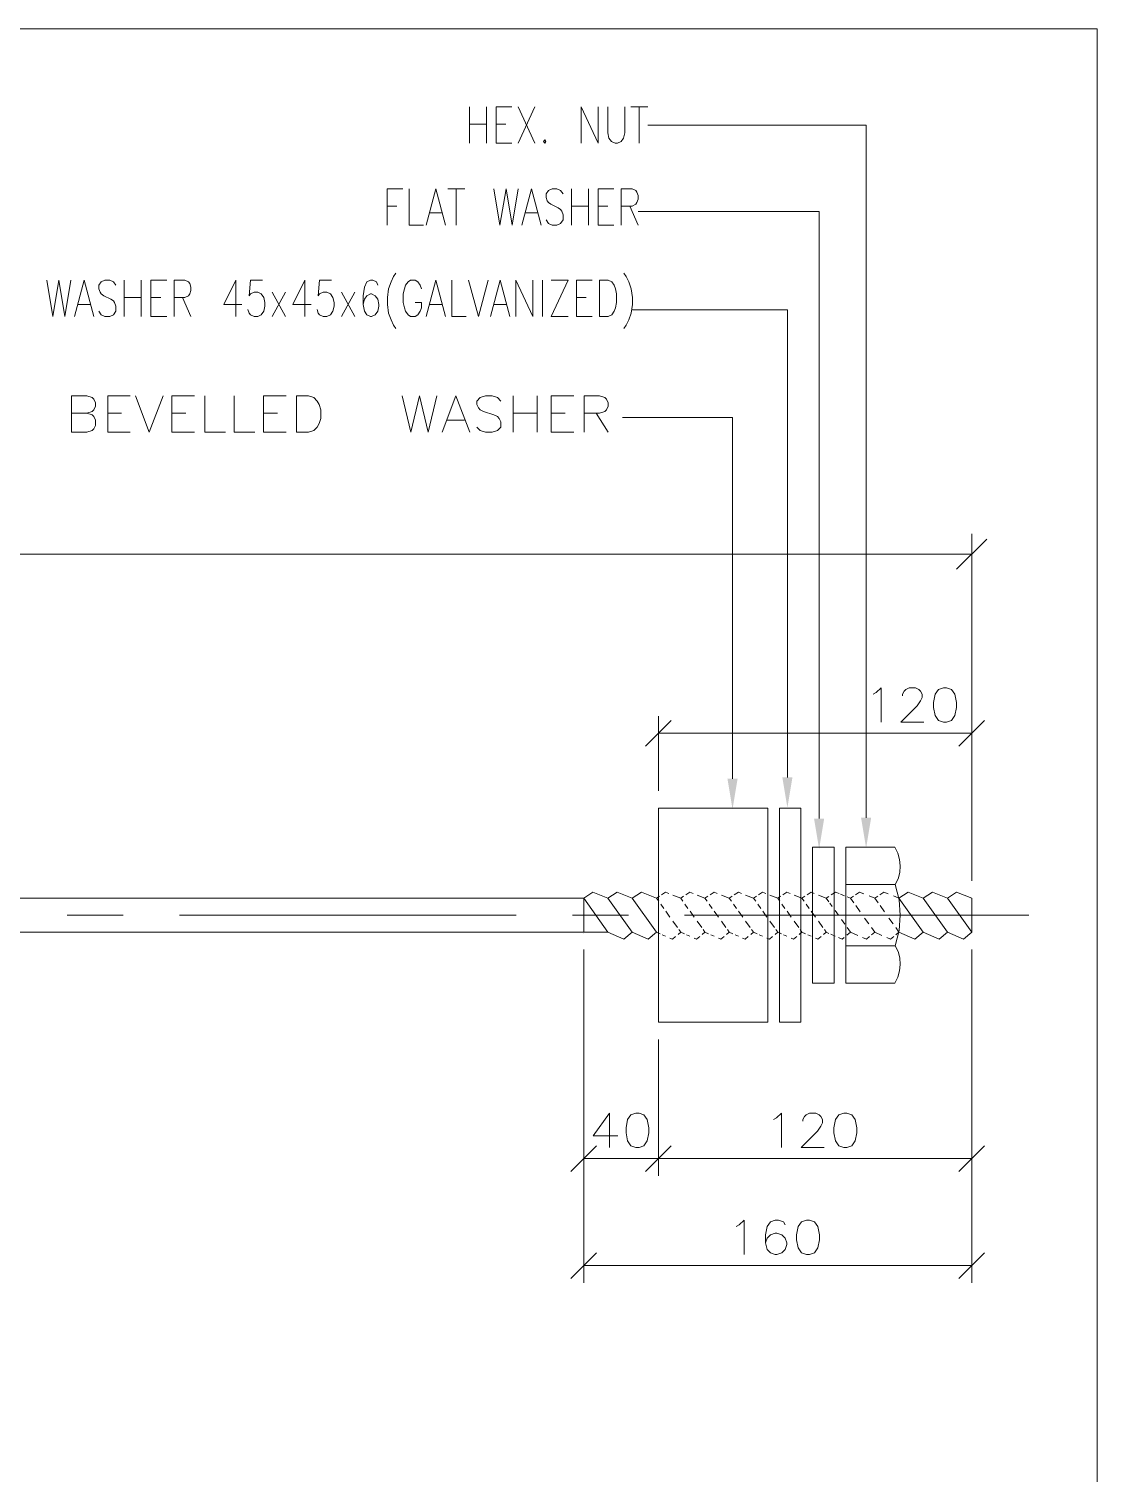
# Model space of a CAD drawing. Header units: millimetres. Extents: x 2 to 579, y 1 to 405.
# Drawn here: x 266.3 to 313.9, y 133.6 to 197.9 of the extents above; entities that cross this region are included whole.
import ezdxf

# ---------------------------------------------------------------- set-up
doc = ezdxf.new("R2010")
doc.units = ezdxf.units.MM
doc.linetypes.add('XKITLINE00', pattern=[0])
doc.layers.add('GraphicObject', color=6, linetype='Continuous', lineweight=0)
doc.layers.add('LinkedObject', color=7, linetype='Continuous', lineweight=0)

# ---------------------------------------------------------------- blocks, each defined once
blk = doc.blocks.new('*A3')
at = {"layer": 'GraphicObject', "color": 3, "linetype": 'XKITLINE00', "lineweight": 0}
for p, q in [((313.865, 197.88), (179.305, 197.88)), ((313.865, 58.928), (313.865, 197.88))]:
    blk.add_line(p, q, dxfattribs=at)
blk = doc.blocks.new('*A4')
at = {"layer": 'LinkedObject'}
for points in [[(297.852, 164.493), (297.627, 163.143), (297.402, 164.493)], [(300.295, 164.554), (300.07, 163.204), (299.845, 164.554)], [(301.709, 162.715), (301.484, 161.365), (301.259, 162.715)], [(303.802, 162.755), (303.577, 161.405), (303.352, 162.755)]]:
    blk.add_hatch(color=1, dxfattribs=at).paths.add_polyline_path(points, flags=17)
at = {"layer": 'LinkedObject', "color": 2, "linetype": 'XKITLINE00', "lineweight": 0}
for p, q in [((285.914, 194.406), (285.914, 192.786)), ((286.67, 194.406), (286.67, 192.786)), ((287.102, 192.786), (287.102, 194.406)), ((287.102, 194.406), (287.804, 194.406)), ((288.83, 194.406), (288.074, 192.786)), ((288.074, 194.406), (288.83, 192.786)), ((290.882, 192.786), (290.882, 194.406)), ((290.882, 194.406), (291.638, 192.786)), ((291.638, 192.786), (291.638, 194.406)), ((292.07, 194.406), (292.07, 193.249)), ((292.826, 193.249), (292.826, 194.406)), ((293.096, 194.406), (293.852, 194.406)), ((293.474, 194.406), (293.474, 192.786)), ((285.914, 193.635), (286.67, 193.635)), ((287.102, 193.635), (287.534, 193.635)), ((289.262, 192.941), (289.208, 192.864)), ((289.316, 192.864), (289.262, 192.941)), ((292.07, 193.249), (292.124, 193.018)), ((292.124, 193.018), (292.232, 192.864)), ((292.664, 192.864), (292.772, 193.018)), ((292.772, 193.018), (292.826, 193.249)), ((287.804, 192.786), (287.102, 192.786)), ((289.208, 192.864), (289.262, 192.786)), ((289.262, 192.786), (289.316, 192.864)), ((292.232, 192.864), (292.394, 192.786)), ((292.394, 192.786), (292.502, 192.786)), ((292.502, 192.786), (292.664, 192.864)), ((282.248, 189.145), (282.248, 190.765)), ((282.248, 190.765), (282.95, 190.765)), ((283.22, 190.765), (283.22, 189.145)), ((283.976, 189.145), (284.408, 190.765)), ((284.408, 190.765), (284.84, 189.145)), ((284.948, 190.765), (285.704, 190.765)), ((285.326, 190.765), (285.326, 189.145)), ((287, 190.765), (287.27, 189.145)), ((287.27, 189.145), (287.54, 190.765)), ((287.54, 190.765), (287.81, 189.145)), ((287.81, 189.145), (288.08, 190.765)), ((288.242, 189.145), (288.674, 190.765)), ((288.674, 190.765), (289.106, 189.145)), ((289.322, 190.534), (289.43, 190.688)), ((289.322, 190.379), (289.322, 190.534)), ((289.376, 190.225), (289.322, 190.379)), ((289.43, 190.688), (289.592, 190.765)), ((289.592, 190.765), (289.808, 190.765)), ((289.808, 190.765), (289.97, 190.688)), ((289.97, 190.688), (290.078, 190.534)), ((290.456, 190.765), (290.456, 189.145)), ((291.212, 190.765), (291.212, 189.145)), ((291.644, 189.145), (291.644, 190.765)), ((291.644, 190.765), (292.346, 190.765)), ((292.67, 189.145), (292.67, 190.765)), ((292.67, 190.765), (293.156, 190.765)), ((293.156, 190.765), (293.318, 190.688)), ((293.318, 190.688), (293.372, 190.611)), ((293.372, 190.611), (293.426, 190.456)), ((293.426, 190.456), (293.426, 190.302)), ((282.248, 189.994), (282.68, 189.994)), ((289.43, 190.148), (289.376, 190.225)), ((289.538, 190.071), (289.43, 190.148)), ((289.862, 189.916), (289.538, 190.071)), ((289.97, 189.839), (289.862, 189.916)), ((290.024, 189.762), (289.97, 189.839)), ((290.078, 189.608), (290.024, 189.762)), ((290.456, 189.994), (291.212, 189.994)), ((291.644, 189.994), (292.076, 189.994)), ((293.156, 189.994), (292.67, 189.994)), ((293.048, 189.994), (293.426, 189.145)), ((293.318, 190.071), (293.156, 189.994)), ((293.372, 190.148), (293.318, 190.071)), ((293.426, 190.302), (293.372, 190.148)), ((283.22, 189.145), (283.868, 189.145)), ((284.138, 189.685), (284.678, 189.685)), ((288.404, 189.685), (288.944, 189.685)), ((289.322, 189.376), (289.43, 189.222)), ((289.43, 189.222), (289.592, 189.145)), ((289.592, 189.145), (289.808, 189.145)), ((289.808, 189.145), (289.97, 189.222)), ((289.97, 189.222), (290.078, 189.376)), ((290.078, 189.376), (290.078, 189.608)), ((292.346, 189.145), (291.644, 189.145)), ((267.083, 186.695), (267.353, 185.075)), ((267.353, 185.075), (267.623, 186.695)), ((267.623, 186.695), (267.893, 185.075)), ((267.893, 185.075), (268.163, 186.695)), ((268.325, 185.075), (268.757, 186.695)), ((268.757, 186.695), (269.189, 185.075)), ((269.405, 186.464), (269.513, 186.618)), ((269.513, 186.618), (269.675, 186.695)), ((269.675, 186.695), (269.891, 186.695)), ((269.891, 186.695), (270.053, 186.618)), ((270.053, 186.618), (270.161, 186.464)), ((270.539, 186.695), (270.539, 185.075)), ((271.295, 186.695), (271.295, 185.075)), ((271.727, 185.075), (271.727, 186.695)), ((271.727, 186.695), (272.429, 186.695)), ((272.753, 185.075), (272.753, 186.695)), ((272.753, 186.695), (273.239, 186.695)), ((273.239, 186.695), (273.401, 186.618)), ((273.401, 186.618), (273.455, 186.541)), ((273.455, 186.541), (273.509, 186.387)), ((275.507, 186.695), (274.967, 185.615)), ((275.507, 185.075), (275.507, 186.695)), ((276.101, 186.001), (276.155, 186.695)), ((276.155, 186.695), (276.695, 186.695)), ((278.585, 186.695), (278.045, 185.615)), ((278.585, 185.075), (278.585, 186.695)), ((279.179, 186.001), (279.233, 186.695)), ((279.233, 186.695), (279.773, 186.695)), ((281.339, 186.618), (281.231, 186.387)), ((281.501, 186.695), (281.339, 186.618)), ((281.609, 186.695), (281.501, 186.695)), ((281.771, 186.618), (281.609, 186.695)), ((281.825, 186.464), (281.771, 186.618)), ((282.311, 186.309), (282.419, 186.618)), ((282.419, 186.618), (282.527, 186.849)), ((282.527, 186.849), (282.635, 187.004)), ((283.175, 186.618), (283.067, 186.464)), ((283.283, 186.695), (283.175, 186.618)), ((283.499, 186.695), (283.283, 186.695)), ((283.607, 186.618), (283.499, 186.695)), ((283.715, 186.464), (283.607, 186.618)), ((283.985, 185.075), (284.417, 186.695)), ((284.417, 186.695), (284.849, 185.075)), ((285.119, 186.695), (285.119, 185.075)), ((285.875, 186.695), (286.307, 185.075)), ((286.307, 185.075), (286.739, 186.695)), ((286.847, 185.075), (287.279, 186.695)), ((287.279, 186.695), (287.711, 185.075)), ((287.981, 185.075), (287.981, 186.695)), ((287.981, 186.695), (288.737, 185.075)), ((288.737, 185.075), (288.737, 186.695)), ((289.169, 186.695), (289.169, 185.075)), ((289.547, 186.695), (290.303, 186.695)), ((290.303, 186.695), (289.547, 185.075)), ((290.681, 185.075), (290.681, 186.695)), ((290.681, 186.695), (291.383, 186.695)), ((291.707, 185.075), (291.707, 186.695)), ((291.707, 186.695), (292.085, 186.695)), ((292.085, 186.695), (292.247, 186.618)), ((292.247, 186.618), (292.355, 186.464)), ((292.895, 186.849), (292.787, 187.004)), ((293.003, 186.618), (292.895, 186.849)), ((293.111, 186.309), (293.003, 186.618)), ((269.405, 186.309), (269.405, 186.464)), ((269.459, 186.155), (269.405, 186.309)), ((269.513, 186.078), (269.459, 186.155)), ((269.621, 186.001), (269.513, 186.078)), ((269.945, 185.847), (269.621, 186.001)), ((270.053, 185.769), (269.945, 185.847)), ((270.539, 185.924), (271.295, 185.924)), ((271.727, 185.924), (272.159, 185.924)), ((273.239, 185.924), (272.753, 185.924)), ((273.131, 185.924), (273.509, 185.075)), ((273.401, 186.001), (273.239, 185.924)), ((273.455, 186.078), (273.401, 186.001)), ((273.509, 186.232), (273.455, 186.078)), ((273.509, 186.387), (273.509, 186.232)), ((276.155, 186.078), (276.101, 186.001)), ((276.317, 186.155), (276.155, 186.078)), ((276.479, 186.155), (276.317, 186.155)), ((276.641, 186.078), (276.479, 186.155)), ((276.749, 185.924), (276.641, 186.078)), ((276.803, 185.692), (276.749, 185.924)), ((277.721, 186.155), (277.127, 185.075)), ((277.127, 186.155), (277.721, 185.075)), ((279.233, 186.078), (279.179, 186.001)), ((279.395, 186.155), (279.233, 186.078)), ((279.557, 186.155), (279.395, 186.155)), ((279.719, 186.078), (279.557, 186.155)), ((279.827, 185.924), (279.719, 186.078)), ((279.881, 185.692), (279.827, 185.924)), ((280.799, 186.155), (280.205, 185.075)), ((280.205, 186.155), (280.799, 185.075)), ((281.231, 186.387), (281.177, 186.001)), ((281.177, 186.001), (281.177, 185.615)), ((281.231, 185.847), (281.177, 185.615)), ((281.339, 186.001), (281.231, 185.847)), ((281.501, 186.078), (281.339, 186.001)), ((281.555, 186.078), (281.501, 186.078)), ((281.717, 186.001), (281.555, 186.078)), ((281.825, 185.847), (281.717, 186.001)), ((281.879, 185.615), (281.825, 185.847)), ((282.257, 185.924), (282.311, 186.309)), ((282.257, 185.615), (282.257, 185.924)), ((283.013, 186.309), (282.959, 186.078)), ((282.959, 186.078), (282.959, 185.692)), ((283.067, 186.464), (283.013, 186.309)), ((283.769, 186.309), (283.715, 186.464)), ((290.681, 185.924), (291.113, 185.924)), ((292.355, 186.464), (292.409, 186.309)), ((292.409, 186.309), (292.463, 186.078)), ((292.463, 186.078), (292.463, 185.692)), ((293.165, 185.924), (293.111, 186.309)), ((293.165, 185.615), (293.165, 185.924)), ((268.487, 185.615), (269.027, 185.615)), ((269.405, 185.307), (269.513, 185.152)), ((270.107, 185.692), (270.053, 185.769)), ((270.053, 185.152), (270.161, 185.307)), ((270.161, 185.538), (270.107, 185.692)), ((270.161, 185.307), (270.161, 185.538)), ((274.967, 185.615), (275.777, 185.615)), ((276.047, 185.384), (276.101, 185.229)), ((276.101, 185.229), (276.155, 185.152)), ((276.641, 185.152), (276.749, 185.307)), ((276.749, 185.307), (276.803, 185.538)), ((276.803, 185.538), (276.803, 185.692)), ((278.045, 185.615), (278.855, 185.615)), ((279.125, 185.384), (279.179, 185.229)), ((279.179, 185.229), (279.233, 185.152)), ((279.719, 185.152), (279.827, 185.307)), ((279.827, 185.307), (279.881, 185.538)), ((279.881, 185.538), (279.881, 185.692)), ((281.177, 185.615), (281.231, 185.307)), ((281.231, 185.307), (281.339, 185.152)), ((281.717, 185.152), (281.825, 185.307)), ((281.825, 185.307), (281.879, 185.538)), ((281.879, 185.538), (281.879, 185.615)), ((282.311, 185.229), (282.257, 185.615)), ((282.419, 184.921), (282.311, 185.229)), ((282.959, 185.692), (283.013, 185.461)), ((283.013, 185.461), (283.067, 185.307)), ((283.067, 185.307), (283.175, 185.152)), ((283.769, 185.692), (283.499, 185.692)), ((283.607, 185.152), (283.715, 185.307)), ((283.715, 185.307), (283.769, 185.461)), ((283.769, 185.461), (283.769, 185.692)), ((284.147, 185.615), (284.687, 185.615)), ((287.009, 185.615), (287.549, 185.615)), ((292.355, 185.307), (292.247, 185.152)), ((292.409, 185.461), (292.355, 185.307)), ((292.463, 185.692), (292.409, 185.461)), ((293.003, 184.921), (293.111, 185.229)), ((293.111, 185.229), (293.165, 185.615)), ((269.513, 185.152), (269.675, 185.075)), ((269.675, 185.075), (269.891, 185.075)), ((269.891, 185.075), (270.053, 185.152)), ((272.429, 185.075), (271.727, 185.075)), ((276.155, 185.152), (276.317, 185.075)), ((276.317, 185.075), (276.479, 185.075)), ((276.479, 185.075), (276.641, 185.152)), ((279.233, 185.152), (279.395, 185.075)), ((279.395, 185.075), (279.557, 185.075)), ((279.557, 185.075), (279.719, 185.152)), ((281.339, 185.152), (281.501, 185.075)), ((281.501, 185.075), (281.555, 185.075)), ((281.555, 185.075), (281.717, 185.152)), ((282.527, 184.689), (282.419, 184.921)), ((282.635, 184.535), (282.527, 184.689)), ((283.175, 185.152), (283.283, 185.075)), ((283.283, 185.075), (283.499, 185.075)), ((283.499, 185.075), (283.607, 185.152)), ((285.119, 185.075), (285.767, 185.075)), ((289.547, 185.075), (290.303, 185.075)), ((291.383, 185.075), (290.681, 185.075)), ((292.085, 185.075), (291.707, 185.075)), ((292.247, 185.152), (292.085, 185.075)), ((292.787, 184.535), (292.895, 184.689)), ((292.895, 184.689), (293.003, 184.921)), ((268.181, 179.92), (268.181, 181.54)), ((268.181, 181.54), (268.876, 181.54)), ((268.876, 181.54), (269.107, 181.463)), ((269.107, 181.463), (269.184, 181.386)), ((269.184, 181.386), (269.261, 181.231)), ((269.801, 179.92), (269.801, 181.54)), ((269.801, 181.54), (270.804, 181.54)), ((271.036, 181.54), (271.653, 179.92)), ((271.653, 179.92), (272.27, 181.54)), ((272.656, 179.92), (272.656, 181.54)), ((272.656, 181.54), (273.659, 181.54)), ((274.121, 181.54), (274.121, 179.92)), ((275.433, 181.54), (275.433, 179.92)), ((276.744, 179.92), (276.744, 181.54)), ((276.744, 181.54), (277.747, 181.54)), ((278.21, 179.92), (278.21, 181.54)), ((278.21, 181.54), (278.75, 181.54)), ((278.75, 181.54), (278.981, 181.463)), ((278.981, 181.463), (279.136, 181.308)), ((282.916, 181.54), (283.301, 179.92)), ((283.301, 179.92), (283.687, 181.54)), ((283.687, 181.54), (284.073, 179.92)), ((284.073, 179.92), (284.459, 181.54)), ((284.69, 179.92), (285.307, 181.54)), ((285.307, 181.54), (285.924, 179.92)), ((286.233, 181.308), (286.387, 181.463)), ((286.387, 181.463), (286.619, 181.54)), ((286.619, 181.54), (286.927, 181.54)), ((286.927, 181.54), (287.159, 181.463)), ((287.159, 181.463), (287.313, 181.308)), ((287.853, 181.54), (287.853, 179.92)), ((288.933, 181.54), (288.933, 179.92)), ((289.55, 179.92), (289.55, 181.54)), ((289.55, 181.54), (290.553, 181.54)), ((291.016, 179.92), (291.016, 181.54)), ((291.016, 181.54), (291.71, 181.54)), ((291.71, 181.54), (291.941, 181.463)), ((291.941, 181.463), (292.019, 181.386)), ((292.019, 181.386), (292.096, 181.231)), ((268.876, 180.768), (268.181, 180.768)), ((268.181, 180.768), (268.876, 180.768)), ((269.107, 180.846), (268.876, 180.768)), ((268.876, 180.768), (269.107, 180.691)), ((269.184, 180.923), (269.107, 180.846)), ((269.261, 181.077), (269.184, 180.923)), ((269.261, 181.231), (269.261, 181.077)), ((269.801, 180.768), (270.419, 180.768)), ((272.656, 180.768), (273.273, 180.768)), ((276.744, 180.768), (277.361, 180.768)), ((279.136, 181.308), (279.213, 181.154)), ((279.213, 181.154), (279.29, 180.923)), ((279.29, 180.923), (279.29, 180.537)), ((286.233, 181.154), (286.233, 181.308)), ((286.31, 181), (286.233, 181.154)), ((286.387, 180.923), (286.31, 181)), ((286.541, 180.846), (286.387, 180.923)), ((287.004, 180.691), (286.541, 180.846)), ((287.853, 180.768), (288.933, 180.768)), ((289.55, 180.768), (290.167, 180.768)), ((291.71, 180.768), (291.016, 180.768)), ((291.556, 180.768), (292.096, 179.92)), ((291.941, 180.846), (291.71, 180.768)), ((292.019, 180.923), (291.941, 180.846)), ((292.096, 181.077), (292.019, 180.923)), ((292.096, 181.231), (292.096, 181.077)), ((269.107, 180.691), (269.184, 180.614)), ((269.184, 180.074), (269.107, 179.997)), ((269.184, 180.614), (269.261, 180.46)), ((269.261, 180.228), (269.184, 180.074)), ((269.261, 180.46), (269.261, 180.228)), ((279.136, 180.151), (278.981, 179.997)), ((279.213, 180.306), (279.136, 180.151)), ((279.29, 180.537), (279.213, 180.306)), ((284.921, 180.46), (285.693, 180.46)), ((286.233, 180.151), (286.387, 179.997)), ((287.159, 180.614), (287.004, 180.691)), ((287.236, 180.537), (287.159, 180.614)), ((287.159, 179.997), (287.313, 180.151)), ((287.313, 180.383), (287.236, 180.537)), ((287.313, 180.151), (287.313, 180.383)), ((268.876, 179.92), (268.181, 179.92)), ((269.107, 179.997), (268.876, 179.92)), ((270.804, 179.92), (269.801, 179.92)), ((273.659, 179.92), (272.656, 179.92)), ((274.121, 179.92), (275.047, 179.92)), ((275.433, 179.92), (276.359, 179.92)), ((277.747, 179.92), (276.744, 179.92)), ((278.75, 179.92), (278.21, 179.92)), ((278.981, 179.997), (278.75, 179.92)), ((286.387, 179.997), (286.619, 179.92)), ((286.619, 179.92), (286.927, 179.92)), ((286.927, 179.92), (287.159, 179.997)), ((290.553, 179.92), (289.55, 179.92))]:
    blk.add_line(p, q, dxfattribs=at)
at = {"layer": 'LinkedObject', "color": 1, "linetype": 'XKITLINE00', "lineweight": 0}
for p, q in [((303.577, 193.596), (293.856, 193.596)), ((303.577, 162.755), (303.577, 193.596)), ((301.484, 189.748), (293.43, 189.748)), ((301.484, 162.715), (301.484, 189.748)), ((300.07, 185.364), (293.169, 185.364)), ((300.07, 164.554), (300.07, 185.364)), ((297.627, 180.576), (292.721, 180.576)), ((297.627, 164.493), (297.627, 180.576)), ((307.606, 173.817), (308.956, 175.167)), ((308.281, 160.075), (308.281, 175.392)), ((308.281, 174.492), (185.806, 174.492)), ((294.328, 163.947), (294.328, 167.282)), ((308.281, 159.94), (308.281, 167.282)), ((294.901, 167.091), (293.754, 165.943)), ((307.707, 165.943), (308.855, 167.091)), ((294.328, 166.517), (308.281, 166.517)), ((291.001, 156.896), (291.001, 142.051)), ((291.001, 156.853), (291.001, 146.814)), ((308.281, 156.896), (308.281, 142.051)), ((308.281, 155.816), (308.281, 146.814)), ((294.328, 152.888), (294.328, 146.814)), ((294.328, 151.756), (294.328, 146.814)), ((291.575, 148.152), (290.427, 147.005)), ((293.754, 147.005), (294.901, 148.152)), ((294.901, 148.152), (293.754, 147.005)), ((307.707, 147.005), (308.855, 148.152)), ((291.001, 147.579), (294.328, 147.579)), ((294.328, 147.579), (308.281, 147.579)), ((291.575, 143.389), (290.427, 142.242)), ((308.281, 142.816), (291.001, 142.816)), ((307.707, 142.242), (308.855, 143.389))]:
    blk.add_line(p, q, dxfattribs=at)
at = {"layer": 'LinkedObject', "color": 7, "linetype": 'XKITLINE00', "lineweight": 0}
for p, q in [((304.03, 168.326), (304.249, 168.544)), ((304.249, 168.544), (304.249, 167.014)), ((305.342, 168.472), (305.487, 168.544)), ((305.487, 168.544), (305.779, 168.544)), ((305.779, 168.544), (305.925, 168.472)), ((307.017, 168.544), (306.799, 168.472)), ((307.163, 168.544), (307.017, 168.544)), ((307.382, 168.472), (307.163, 168.544)), ((303.885, 168.253), (304.03, 168.326)), ((305.196, 168.253), (305.269, 168.399)), ((305.196, 168.18), (305.196, 168.253)), ((305.269, 168.399), (305.342, 168.472)), ((305.997, 167.962), (305.852, 167.743)), ((305.925, 168.472), (305.997, 168.399)), ((305.997, 168.399), (306.07, 168.253)), ((306.07, 168.107), (305.997, 167.962)), ((306.07, 168.253), (306.07, 168.107)), ((306.653, 168.253), (306.58, 167.889)), ((306.58, 167.889), (306.58, 167.67)), ((306.799, 168.472), (306.653, 168.253)), ((307.527, 168.253), (307.382, 168.472)), ((307.6, 167.889), (307.527, 168.253)), ((307.6, 167.67), (307.6, 167.889)), ((305.852, 167.743), (305.123, 167.014)), ((306.58, 167.67), (306.653, 167.306)), ((306.653, 167.306), (306.799, 167.087)), ((307.382, 167.087), (307.527, 167.306)), ((307.527, 167.306), (307.6, 167.67)), ((305.123, 167.014), (306.143, 167.014)), ((306.799, 167.087), (307.017, 167.014)), ((307.017, 167.014), (307.163, 167.014)), ((307.163, 167.014), (307.382, 167.087)), ((308.281, 166.517), (308.281, 166.517)), ((294.328, 163.182), (294.328, 163.182)), ((203.086, 159.175), (291.001, 159.175)), ((291.407, 159.444), (291.001, 159.175)), ((291.407, 159.444), (291.001, 159.175)), ((292.081, 157.661), (291.001, 159.175)), ((291.001, 159.175), (291.001, 157.661)), ((292.081, 157.661), (291.001, 159.175)), ((292.081, 159.175), (291.407, 159.444)), ((292.081, 159.175), (291.407, 159.444)), ((292.487, 159.444), (292.081, 159.175)), ((292.487, 159.444), (292.081, 159.175)), ((293.161, 157.661), (292.081, 159.175)), ((293.161, 157.661), (292.081, 159.175)), ((293.161, 159.175), (292.487, 159.444)), ((293.161, 159.175), (292.487, 159.444)), ((293.567, 159.444), (293.161, 159.175)), ((294.241, 157.661), (293.161, 159.175)), ((294.241, 159.175), (293.567, 159.444)), ((294.371, 159.261), (294.241, 159.175)), ((294.341, 159.035), (294.241, 159.175)), ((294.564, 158.722), (294.428, 158.913)), ((294.647, 159.444), (294.467, 159.325)), ((294.788, 159.388), (294.647, 159.444)), ((295.321, 159.175), (294.971, 159.315)), ((295.451, 159.261), (295.321, 159.175)), ((295.421, 159.035), (295.321, 159.175)), ((295.644, 158.722), (295.508, 158.913)), ((295.727, 159.444), (295.547, 159.325)), ((295.868, 159.388), (295.727, 159.444)), ((296.401, 159.175), (296.051, 159.315)), ((296.531, 159.261), (296.401, 159.175)), ((296.501, 159.035), (296.401, 159.175)), ((296.724, 158.722), (296.588, 158.913)), ((296.807, 159.444), (296.627, 159.325)), ((296.948, 159.388), (296.807, 159.444)), ((297.481, 159.175), (297.131, 159.315)), ((297.611, 159.261), (297.481, 159.175)), ((297.581, 159.035), (297.481, 159.175)), ((297.804, 158.722), (297.668, 158.913)), ((297.887, 159.444), (297.707, 159.325)), ((298.028, 159.388), (297.887, 159.444)), ((298.561, 159.175), (298.211, 159.315)), ((298.691, 159.261), (298.561, 159.175)), ((298.661, 159.035), (298.561, 159.175)), ((298.884, 158.722), (298.748, 158.913)), ((298.967, 159.444), (298.787, 159.325)), ((299.108, 159.388), (298.967, 159.444)), ((299.641, 159.175), (299.291, 159.315)), ((299.771, 159.261), (299.641, 159.175)), ((299.741, 159.035), (299.641, 159.175)), ((299.964, 158.722), (299.828, 158.913)), ((300.047, 159.444), (299.867, 159.325)), ((300.188, 159.388), (300.047, 159.444)), ((300.721, 159.175), (300.371, 159.315)), ((300.851, 159.261), (300.721, 159.175)), ((300.821, 159.035), (300.721, 159.175)), ((301.044, 158.722), (300.908, 158.913)), ((301.127, 159.444), (300.947, 159.325)), ((301.268, 159.388), (301.127, 159.444)), ((301.801, 159.175), (301.451, 159.315)), ((301.916, 159.251), (301.801, 159.175)), ((301.916, 159.014), (301.801, 159.175)), ((302.07, 158.797), (301.965, 158.945)), ((302.207, 159.444), (302.024, 159.323)), ((302.37, 159.379), (302.207, 159.444)), ((302.611, 159.283), (302.44, 159.351)), ((302.881, 159.175), (302.735, 159.233)), ((303.019, 159.266), (302.881, 159.175)), ((303.028, 158.969), (302.881, 159.175)), ((303.287, 159.444), (303.104, 159.323)), ((303.318, 158.563), (303.118, 158.843)), ((303.481, 159.367), (303.287, 159.444)), ((303.961, 159.175), (303.712, 159.275)), ((304.099, 159.266), (303.961, 159.175)), ((304.108, 158.969), (303.961, 159.175)), ((304.367, 159.444), (304.184, 159.323)), ((304.398, 158.563), (304.198, 158.843)), ((304.561, 159.367), (304.367, 159.444)), ((305.041, 159.175), (304.792, 159.275)), ((305.447, 159.444), (305.041, 159.175)), ((306.121, 157.661), (305.041, 159.175)), ((306.121, 159.175), (305.447, 159.444)), ((306.527, 159.444), (306.121, 159.175)), ((307.201, 157.661), (306.121, 159.175)), ((307.201, 159.175), (306.527, 159.444)), ((307.607, 159.444), (307.201, 159.175)), ((308.281, 157.661), (307.201, 159.175)), ((308.281, 159.175), (307.607, 159.444)), ((308.281, 159.175), (308.281, 159.175)), ((308.281, 159.175), (308.281, 159.175)), ((308.281, 159.175), (308.281, 157.661)), ((294.841, 158.334), (294.655, 158.595)), ((295.921, 158.334), (295.735, 158.595)), ((297.001, 158.334), (296.815, 158.595)), ((298.081, 158.334), (297.895, 158.595)), ((299.161, 158.334), (298.975, 158.595)), ((300.241, 158.334), (300.055, 158.595)), ((301.321, 158.334), (301.135, 158.595)), ((302.341, 158.418), (302.194, 158.624)), ((302.623, 158.023), (302.483, 158.218)), ((303.698, 158.03), (303.511, 158.291)), ((304.778, 158.03), (304.591, 158.291)), ((291.001, 157.661), (202.006, 157.661)), ((291.001, 157.661), (291.001, 157.661)), ((291.001, 157.661), (292.081, 157.661)), ((291.001, 157.618), (291.001, 157.618)), ((292.081, 157.661), (292.787, 157.345)), ((292.081, 157.661), (292.787, 157.345)), ((292.787, 157.345), (293.161, 157.661)), ((292.787, 157.345), (293.161, 157.661)), ((293.161, 157.661), (293.867, 157.345)), ((293.867, 157.345), (294.241, 157.661)), ((294.241, 157.661), (294.156, 157.781)), ((294.241, 157.661), (294.401, 157.59)), ((295.175, 157.865), (294.97, 158.153)), ((295.201, 157.56), (295.321, 157.661)), ((295.321, 157.661), (295.236, 157.781)), ((295.321, 157.661), (295.481, 157.59)), ((296.255, 157.865), (296.05, 158.153)), ((296.281, 157.56), (296.401, 157.661)), ((296.401, 157.661), (296.316, 157.781)), ((296.401, 157.661), (296.561, 157.59)), ((297.335, 157.865), (297.13, 158.153)), ((297.361, 157.56), (297.481, 157.661)), ((297.481, 157.661), (297.396, 157.781)), ((297.481, 157.661), (297.641, 157.59)), ((298.415, 157.865), (298.21, 158.153)), ((298.441, 157.56), (298.561, 157.661)), ((298.561, 157.661), (298.476, 157.781)), ((298.561, 157.661), (298.721, 157.59)), ((299.495, 157.865), (299.29, 158.153)), ((299.521, 157.56), (299.641, 157.661)), ((299.641, 157.661), (299.556, 157.781)), ((299.641, 157.661), (299.801, 157.59)), ((300.575, 157.865), (300.37, 158.153)), ((300.601, 157.56), (300.721, 157.661)), ((300.721, 157.661), (300.636, 157.781)), ((300.721, 157.661), (300.881, 157.59)), ((301.655, 157.865), (301.45, 158.153)), ((301.681, 157.56), (301.801, 157.661)), ((301.801, 157.661), (301.716, 157.781)), ((301.801, 157.661), (301.916, 157.609)), ((302.008, 157.568), (302.196, 157.484)), ((302.718, 157.523), (302.881, 157.661)), ((302.881, 157.661), (302.73, 157.873)), ((302.881, 157.661), (303.201, 157.518)), ((303.961, 157.661), (303.816, 157.864)), ((303.818, 157.54), (303.961, 157.661)), ((303.961, 157.661), (304.281, 157.518)), ((305.041, 157.661), (304.896, 157.864)), ((304.898, 157.54), (305.041, 157.661)), ((305.041, 157.661), (305.747, 157.345)), ((305.747, 157.345), (306.121, 157.661)), ((306.121, 157.661), (306.827, 157.345)), ((306.827, 157.345), (307.201, 157.661)), ((307.201, 157.661), (307.907, 157.345)), ((307.907, 157.345), (308.281, 157.661)), ((308.281, 157.661), (308.281, 157.661)), ((294.5, 157.545), (294.647, 157.48)), ((294.836, 157.395), (294.947, 157.345)), ((294.947, 157.345), (295.091, 157.467)), ((295.58, 157.545), (295.727, 157.48)), ((295.916, 157.395), (296.027, 157.345)), ((296.027, 157.345), (296.171, 157.467)), ((296.66, 157.545), (296.807, 157.48)), ((296.996, 157.395), (297.107, 157.345)), ((297.107, 157.345), (297.251, 157.467)), ((297.74, 157.545), (297.887, 157.48)), ((298.076, 157.395), (298.187, 157.345)), ((298.187, 157.345), (298.331, 157.467)), ((298.82, 157.545), (298.967, 157.48)), ((299.156, 157.395), (299.267, 157.345)), ((299.267, 157.345), (299.411, 157.467)), ((299.9, 157.545), (300.047, 157.48)), ((300.236, 157.395), (300.347, 157.345)), ((300.347, 157.345), (300.491, 157.467)), ((300.98, 157.545), (301.127, 157.48)), ((301.316, 157.395), (301.427, 157.345)), ((301.427, 157.345), (301.571, 157.467)), ((302.348, 157.417), (302.507, 157.345)), ((302.507, 157.345), (302.595, 157.42)), ((303.419, 157.42), (303.587, 157.345)), ((303.587, 157.345), (303.733, 157.469)), ((304.499, 157.42), (304.667, 157.345)), ((304.667, 157.345), (304.813, 157.469)), ((308.281, 156.581), (308.281, 156.581)), ((294.328, 153.653), (294.328, 153.653)), ((294.328, 152.521), (294.328, 152.521)), ((292.154, 149.606), (291.426, 148.586)), ((292.154, 148.076), (292.154, 149.606)), ((292.956, 149.315), (292.883, 148.95)), ((293.101, 149.533), (292.956, 149.315)), ((293.32, 149.606), (293.101, 149.533)), ((293.466, 149.606), (293.32, 149.606)), ((293.684, 149.533), (293.466, 149.606)), ((293.83, 149.315), (293.684, 149.533)), ((293.903, 148.95), (293.83, 149.315)), ((299.446, 149.315), (299.592, 149.387)), ((299.592, 149.387), (299.811, 149.606)), ((299.811, 149.606), (299.811, 148.076)), ((300.758, 149.315), (300.831, 149.46)), ((300.758, 149.242), (300.758, 149.315)), ((300.831, 149.46), (300.904, 149.533)), ((300.904, 149.533), (301.049, 149.606)), ((301.049, 149.606), (301.341, 149.606)), ((301.341, 149.606), (301.486, 149.533)), ((301.486, 149.533), (301.559, 149.46)), ((301.559, 149.46), (301.632, 149.315)), ((301.632, 149.315), (301.632, 149.169)), ((302.215, 149.315), (302.142, 148.95)), ((302.361, 149.533), (302.215, 149.315)), ((302.579, 149.606), (302.361, 149.533)), ((302.725, 149.606), (302.579, 149.606)), ((302.944, 149.533), (302.725, 149.606)), ((303.089, 149.315), (302.944, 149.533)), ((303.162, 148.95), (303.089, 149.315)), ((291.426, 148.586), (292.519, 148.586)), ((292.883, 148.95), (292.883, 148.732)), ((292.883, 148.732), (292.956, 148.367)), ((293.83, 148.367), (293.903, 148.732)), ((293.903, 148.732), (293.903, 148.95)), ((301.414, 148.805), (300.685, 148.076)), ((301.559, 149.023), (301.414, 148.805)), ((301.632, 149.169), (301.559, 149.023)), ((302.142, 148.95), (302.142, 148.732)), ((302.142, 148.732), (302.215, 148.367)), ((303.089, 148.367), (303.162, 148.732)), ((303.162, 148.732), (303.162, 148.95)), ((292.956, 148.367), (293.101, 148.149)), ((293.101, 148.149), (293.32, 148.076)), ((293.32, 148.076), (293.466, 148.076)), ((293.466, 148.076), (293.684, 148.149)), ((293.684, 148.149), (293.83, 148.367)), ((300.685, 148.076), (301.705, 148.076)), ((302.215, 148.367), (302.361, 148.149)), ((302.361, 148.149), (302.579, 148.076)), ((302.579, 148.076), (302.725, 148.076)), ((302.725, 148.076), (302.944, 148.149)), ((302.944, 148.149), (303.089, 148.367)), ((294.328, 147.579), (294.328, 147.579)), ((308.281, 147.579), (308.281, 147.579)), ((297.929, 144.624), (298.148, 144.843)), ((298.148, 144.843), (298.148, 143.313)), ((299.313, 144.77), (299.168, 144.551)), ((299.532, 144.843), (299.313, 144.77)), ((299.678, 144.843), (299.532, 144.843)), ((299.896, 144.77), (299.678, 144.843)), ((299.969, 144.624), (299.896, 144.77)), ((300.698, 144.77), (300.552, 144.551)), ((300.916, 144.843), (300.698, 144.77)), ((301.062, 144.843), (300.916, 144.843)), ((301.28, 144.77), (301.062, 144.843)), ((301.426, 144.551), (301.28, 144.77)), ((297.783, 144.551), (297.929, 144.624)), ((299.168, 144.551), (299.095, 144.187)), ((299.095, 144.187), (299.095, 143.823)), ((299.313, 144.187), (299.168, 144.041)), ((299.532, 144.26), (299.313, 144.187)), ((299.605, 144.26), (299.532, 144.26)), ((299.823, 144.187), (299.605, 144.26)), ((299.969, 144.041), (299.823, 144.187)), ((300.552, 144.551), (300.479, 144.187)), ((300.479, 144.187), (300.479, 143.968)), ((301.499, 144.187), (301.426, 144.551)), ((301.499, 143.968), (301.499, 144.187)), ((299.168, 144.041), (299.095, 143.823)), ((299.095, 143.823), (299.168, 143.531)), ((299.168, 143.531), (299.313, 143.386)), ((299.823, 143.386), (299.969, 143.531)), ((300.042, 143.823), (299.969, 144.041)), ((299.969, 143.531), (300.042, 143.75)), ((300.042, 143.75), (300.042, 143.823)), ((300.479, 143.968), (300.552, 143.604)), ((300.552, 143.604), (300.698, 143.386)), ((301.28, 143.386), (301.426, 143.604)), ((301.426, 143.604), (301.499, 143.968)), ((291.001, 142.816), (291.001, 142.816)), ((299.313, 143.386), (299.532, 143.313)), ((299.532, 143.313), (299.605, 143.313)), ((299.605, 143.313), (299.823, 143.386)), ((300.698, 143.386), (300.916, 143.313)), ((300.916, 143.313), (301.062, 143.313)), ((301.062, 143.313), (301.28, 143.386))]:
    blk.add_line(p, q, dxfattribs=at)
at = {"layer": 'LinkedObject', "color": 6, "linetype": 'XKITLINE00', "lineweight": 0}
for p, q in [((294.328, 153.653), (294.328, 163.182)), ((299.194, 163.182), (294.328, 163.182)), ((299.194, 153.653), (299.194, 163.182)), ((299.712, 153.653), (299.712, 163.182)), ((300.671, 163.182), (299.712, 163.182)), ((300.671, 153.653), (300.671, 163.182)), ((301.189, 155.393), (301.189, 161.443)), ((302.148, 161.443), (301.189, 161.443)), ((302.148, 155.393), (302.148, 161.443)), ((302.667, 161.443), (302.667, 158.418)), ((302.667, 161.443), (304.859, 161.443)), ((304.989, 161.182), (304.859, 161.443)), ((305.07, 160.903), (304.989, 161.182)), ((305.1, 160.614), (305.07, 160.903)), ((305.001, 160.043), (305.076, 160.324)), ((305.076, 160.324), (305.1, 160.614)), ((304.876, 159.78), (302.667, 159.78)), ((304.876, 159.78), (305.001, 160.043)), ((305.043, 159.108), (304.876, 159.78)), ((305.099, 158.418), (305.043, 159.108)), ((267.995, 158.418), (270.495, 158.418)), ((272.995, 158.418), (287.995, 158.418)), ((290.495, 158.418), (292.995, 158.418)), ((295.495, 158.418), (310.821, 158.418)), ((302.667, 155.393), (302.667, 158.418)), ((305.043, 157.728), (305.099, 158.418)), ((304.876, 157.056), (305.043, 157.728)), ((304.876, 157.056), (302.667, 157.056)), ((305.001, 156.793), (304.876, 157.056)), ((305.076, 156.512), (305.001, 156.793)), ((305.1, 156.222), (305.076, 156.512)), ((304.859, 155.393), (304.989, 155.653)), ((304.989, 155.653), (305.07, 155.933)), ((305.07, 155.933), (305.1, 156.222)), ((302.148, 155.393), (301.189, 155.393)), ((302.667, 155.393), (304.859, 155.393)), ((299.194, 153.653), (294.328, 153.653)), ((300.671, 153.653), (299.712, 153.653))]:
    blk.add_line(p, q, dxfattribs=at)

msp = doc.modelspace()

# ---------------------------------------------------------------- block references
at = {"lineweight": 0}
for name in ['*A3', '*A4']:
    msp.add_blockref(name, (0, 0), dxfattribs=at)

doc.saveas('drawing.dxf')
